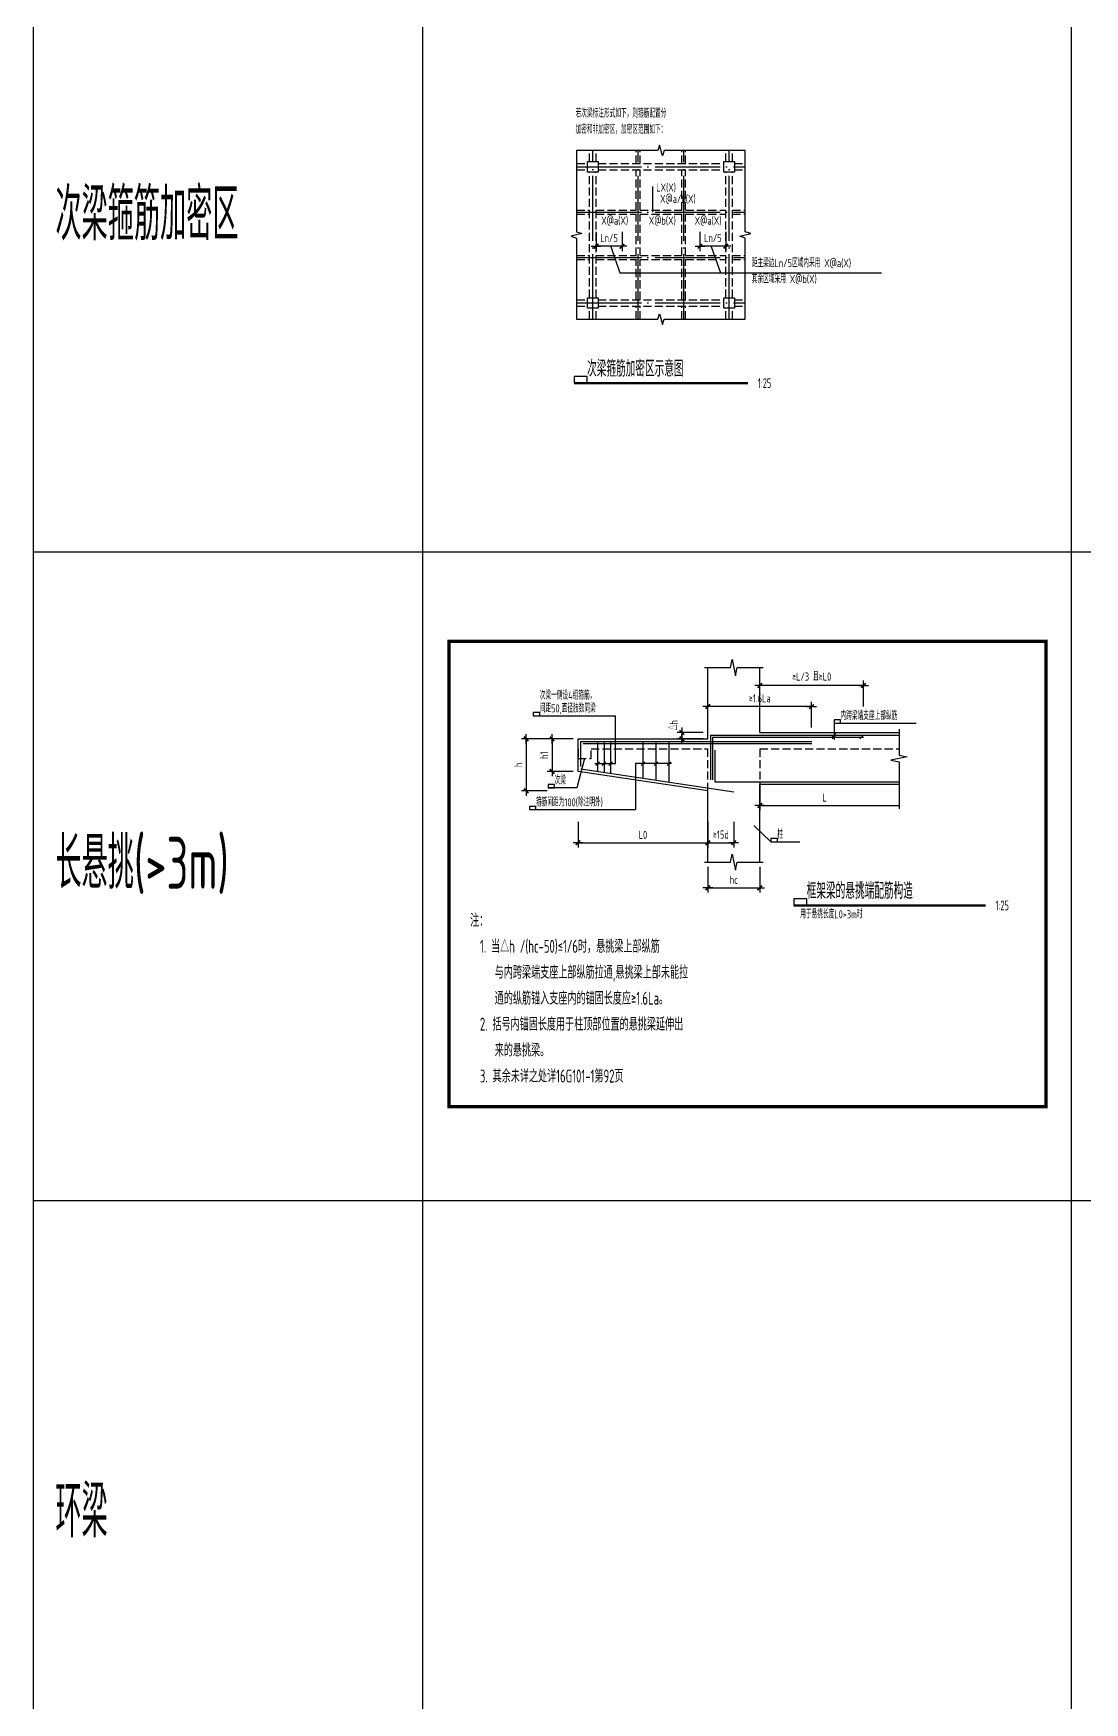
# Model space of a CAD drawing. Extents: x -469675 to 2400000, y -476501 to 2085364.
# Drawn here: x 680000 to 688100, y 481129 to 493997 of the extents above; entities that cross this region are included whole.
import ezdxf
from ezdxf.enums import TextEntityAlignment as Align

# ---------------------------------------------------------------- set-up
doc = ezdxf.new("R2010")
doc.units = 0
doc.header["$LTSCALE"] = 1000
doc.header["$MEASUREMENT"] = 0
doc.linetypes.add('DASH', pattern=[0.35, 0.25, -0.1])
doc.linetypes.add('DOTE', pattern=[2.42, 2, -0.2, 0.02, -0.2])
doc.layers.get('0').update_dxf_attribs({"linetype": 'CONTINUOUS', "lineweight": 20})
doc.layers.get('Defpoints').update_dxf_attribs({"linetype": 'CONTINUOUS'})
for name, color, linetype in [('C-DETAIL', 3, 'CONTINUOUS'), ('C-DETAIL_AXIS', 1, 'DOTE'), ('C-DETAIL_DIM', 3, 'CONTINUOUS'), ('C-DETAIL_REIN', 40, 'CONTINUOUS'), ('C-DETAIL_TEXT', 4, 'CONTINUOUS'), ('C-PLAN_TEXT', 3, 'CONTINUOUS')]:
    doc.layers.add(name, color=color, linetype=linetype)
doc.layers.add('C-注释', color=30, linetype='CONTINUOUS', plot=False)
doc.styles.add('DIM_FONT', font='gbxwxt.shx', dxfattribs={"width": 0.7, "bigfont": 'gbhzfs.shx'})
doc.styles.add('GBSTYLE', font='gbxwxt.shx', dxfattribs={"width": 0.7, "bigfont": 'gbhzfs.shx'})
doc.dimstyles.new('XB DIMN25', dxfattribs={"dimscale": 0.25, "dimtxt": 250, "dimasz": 1, "dimexe": 150, "dimexo": 150, "dimgap": 120, "dimtad": 1, "dimdec": 0, "dimzin": 0, "dimdsep": 46, "dimtxsty": 'DIM_FONT', "dimblk": '_dimx', "dimcen": 0.09, "dimclrd": 3, "dimclre": 3, "dimclrt": 7, "dimazin": 0, "dimtfac": 1, "dimtdec": 0, "dimtix": 1, "dimtmove": 2, "dimatfit": 3, "dimldrblk": '_dimx', "dimfxl": 0, "dimtolj": 1, "dimtzin": 0, "dimarcsym": 0})

# ---------------------------------------------------------------- blocks, each defined once
blk = doc.blocks.new('_dimx')
blk.add_line((-150, 0), (150, 0))
at = {"const_width": 50}
blk.add_lwpolyline([(-70, -70), (70, 70)], dxfattribs=at)
blk = doc.blocks.new('*D1160')
at = {"layer": 'C-DETAIL_DIM', "color": 3, "lineweight": -2, "ltscale": 0.25, "transparency": 16777216}
for p, q in [((684336, 492468), (684336, 492318)), ((684536, 492468), (684536, 492318)), ((684336, 492356), (684335, 492356)), ((684536, 492356), (684336, 492356)), ((684536, 492356), (684536, 492356))]:
    blk.add_line(p, q, dxfattribs=at)
at = {"layer": 'Defpoints', "color": 0, "ltscale": 0.25, "transparency": 16777216}
for p in [(684336, 492506), (684536, 492506), (684336, 492356)]:
    blk.add_point(p, dxfattribs=at)
at = {"layer": 'C-DETAIL_DIM', "color": 3, "lineweight": -2, "ltscale": 0.25, "transparency": 16777216, "xscale": 0.25, "yscale": 0.25, "zscale": 0.25}
blk.add_blockref('_dimx', (684336, 492356), dxfattribs=at)
at = {"layer": 'C-DETAIL_DIM', "color": 3, "lineweight": -2, "ltscale": 0.25, "transparency": 16777216, "xscale": 0.25, "yscale": 0.25, "zscale": 0.25, "rotation": 180}
blk.add_blockref('_dimx', (684536, 492356), dxfattribs=at)
at = {"layer": 'C-DETAIL_DIM', "color": 7, "ltscale": 0.25, "transparency": 16777216, "insert": (684436, 492420), "char_height": 62.5, "attachment_point": 5, "style": 'DIM_FONT'}
blk.add_mtext('\\A1;Ln/5', dxfattribs=at)
blk = doc.blocks.new('*D1161')
at = {"layer": 'C-DETAIL_DIM', "color": 3, "lineweight": -2, "ltscale": 0.25, "transparency": 16777216}
for p, q in [((685136, 492468), (685136, 492318)), ((685336, 492468), (685336, 492318)), ((685136, 492356), (685135, 492356)), ((685336, 492356), (685136, 492356)), ((685336, 492356), (685336, 492356))]:
    blk.add_line(p, q, dxfattribs=at)
at = {"layer": 'Defpoints', "color": 0, "ltscale": 0.25, "transparency": 16777216}
for p in [(685136, 492506), (685336, 492506), (685136, 492356)]:
    blk.add_point(p, dxfattribs=at)
at = {"layer": 'C-DETAIL_DIM', "color": 3, "lineweight": -2, "ltscale": 0.25, "transparency": 16777216, "xscale": 0.25, "yscale": 0.25, "zscale": 0.25}
blk.add_blockref('_dimx', (685136, 492356), dxfattribs=at)
at = {"layer": 'C-DETAIL_DIM', "color": 3, "lineweight": -2, "ltscale": 0.25, "transparency": 16777216, "xscale": 0.25, "yscale": 0.25, "zscale": 0.25, "rotation": 180}
blk.add_blockref('_dimx', (685336, 492356), dxfattribs=at)
at = {"layer": 'C-DETAIL_DIM', "color": 7, "ltscale": 0.25, "transparency": 16777216, "insert": (685236, 492420), "char_height": 62.5, "attachment_point": 5, "style": 'DIM_FONT'}
blk.add_mtext('\\A1;Ln/5', dxfattribs=at)
blk = doc.blocks.new('*D1445')
at = {"layer": 'C-DETAIL_DIM', "color": 3, "lineweight": -2, "ltscale": 0.25, "transparency": 16777216}
for p, q in [((685197, 488645), (685197, 488845)), ((685997, 488808), (685197, 488808)), ((685997, 488645), (685997, 488845))]:
    blk.add_line(p, q, dxfattribs=at)
at = {"layer": 'Defpoints', "color": 0, "ltscale": 0.25, "transparency": 16777216}
for p in [(685197, 488808), (685197, 488608), (685997, 488608)]:
    blk.add_point(p, dxfattribs=at)
at = {"layer": 'C-DETAIL_DIM', "color": 3, "lineweight": -2, "ltscale": 0.25, "transparency": 16777216, "xscale": 0.25, "yscale": 0.25, "zscale": 0.25, "rotation": 180}
blk.add_blockref('_dimx', (685197, 488808), dxfattribs=at)
at = {"layer": 'C-DETAIL_DIM', "color": 3, "lineweight": -2, "ltscale": 0.25, "transparency": 16777216, "xscale": 0.25, "yscale": 0.25, "zscale": 0.25}
blk.add_blockref('_dimx', (685997, 488808), dxfattribs=at)
at = {"layer": 'C-DETAIL_DIM', "color": 7, "ltscale": 0.25, "transparency": 16777216, "insert": (685597, 488871), "char_height": 62.5, "attachment_point": 5, "style": 'DIM_FONT'}
blk.add_mtext('\\A1;≥1.6La', dxfattribs=at)
blk = doc.blocks.new('*D1446')
at = {"layer": 'C-DETAIL_DIM', "color": 3, "lineweight": -2, "ltscale": 0.25, "transparency": 16777216}
for p, q in [((685160, 488608), (684960, 488608)), ((684997, 488608), (684997, 488608)), ((684997, 488608), (684997, 488558)), ((685160, 488558), (684960, 488558)), ((684997, 488557), (684997, 488557))]:
    blk.add_line(p, q, dxfattribs=at)
at = {"layer": 'Defpoints', "color": 0, "ltscale": 0.25, "transparency": 16777216}
for p in [(685197, 488608), (684997, 488558), (685197, 488558)]:
    blk.add_point(p, dxfattribs=at)
at = {"layer": 'C-DETAIL_DIM', "color": 3, "lineweight": -2, "ltscale": 0.25, "transparency": 16777216, "xscale": 0.25, "yscale": 0.25, "zscale": 0.25}
for p, rotation in [((684997, 488608), 270), ((684997, 488558), 90)]:
    blk.add_blockref('_dimx', p, dxfattribs=dict(at, rotation=rotation))
at = {"layer": 'C-DETAIL_DIM', "color": 7, "ltscale": 0.25, "transparency": 16777216, "insert": (684934, 488664), "char_height": 62.5, "attachment_point": 5, "rotation": 90, "style": 'DIM_FONT'}
blk.add_mtext('\\A1;△h', dxfattribs=at)
blk = doc.blocks.new('*D1447')
at = {"layer": 'C-DETAIL_DIM', "color": 3, "lineweight": -2, "ltscale": 0.25, "transparency": 16777216}
for p, q in [((684160, 488558), (683960, 488558)), ((683997, 488557), (683997, 488308)), ((684160, 488308), (683960, 488308))]:
    blk.add_line(p, q, dxfattribs=at)
at = {"layer": 'Defpoints', "color": 0, "ltscale": 0.25, "transparency": 16777216}
for p in [(684197, 488558), (683997, 488308), (684197, 488308)]:
    blk.add_point(p, dxfattribs=at)
at = {"layer": 'C-DETAIL_DIM', "color": 3, "lineweight": -2, "ltscale": 0.25, "transparency": 16777216, "xscale": 0.25, "yscale": 0.25, "zscale": 0.25}
for p, rotation in [((683997, 488558), 90), ((683997, 488308), 270)]:
    blk.add_blockref('_dimx', p, dxfattribs=dict(at, rotation=rotation))
at = {"layer": 'C-DETAIL_DIM', "color": 7, "ltscale": 0.25, "transparency": 16777216, "insert": (683936, 488433), "char_height": 62.5, "attachment_point": 5, "rotation": 90, "style": 'DIM_FONT'}
blk.add_mtext('\\A1;h1', dxfattribs=at)
blk = doc.blocks.new('*D1448')
at = {"layer": 'C-DETAIL_DIM', "color": 3, "lineweight": -2, "ltscale": 0.25, "transparency": 16777216}
for p, q in [((683960, 488558), (683760, 488558)), ((683797, 488557), (683797, 488158)), ((683960, 488158), (683760, 488158))]:
    blk.add_line(p, q, dxfattribs=at)
at = {"layer": 'Defpoints', "color": 0, "ltscale": 0.25, "transparency": 16777216}
for p in [(683997, 488558), (683797, 488158), (683997, 488158)]:
    blk.add_point(p, dxfattribs=at)
at = {"layer": 'C-DETAIL_DIM', "color": 3, "lineweight": -2, "ltscale": 0.25, "transparency": 16777216, "xscale": 0.25, "yscale": 0.25, "zscale": 0.25}
for p, rotation in [((683797, 488558), 90), ((683797, 488158), 270)]:
    blk.add_blockref('_dimx', p, dxfattribs=dict(at, rotation=rotation))
at = {"layer": 'C-DETAIL_DIM', "color": 7, "ltscale": 0.25, "transparency": 16777216, "insert": (683736, 488358), "char_height": 62.5, "attachment_point": 5, "rotation": 90, "style": 'DIM_FONT'}
blk.add_mtext('\\A1;h', dxfattribs=at)
blk = doc.blocks.new('*D1449')
at = {"layer": 'C-DETAIL_DIM', "color": 3, "lineweight": -2, "ltscale": 0.25, "transparency": 16777216}
for p, q in [((684197, 487920), (684197, 487720)), ((685197, 487920), (685197, 487720)), ((684197, 487758), (685197, 487758))]:
    blk.add_line(p, q, dxfattribs=at)
at = {"layer": 'Defpoints', "color": 0, "ltscale": 0.25, "transparency": 16777216}
for p in [(684197, 487958), (685197, 487958), (685197, 487758)]:
    blk.add_point(p, dxfattribs=at)
at = {"layer": 'C-DETAIL_DIM', "color": 3, "lineweight": -2, "ltscale": 0.25, "transparency": 16777216, "xscale": 0.25, "yscale": 0.25, "zscale": 0.25, "rotation": 180}
blk.add_blockref('_dimx', (684197, 487758), dxfattribs=at)
at = {"layer": 'C-DETAIL_DIM', "color": 3, "lineweight": -2, "ltscale": 0.25, "transparency": 16777216, "xscale": 0.25, "yscale": 0.25, "zscale": 0.25}
blk.add_blockref('_dimx', (685197, 487758), dxfattribs=at)
at = {"layer": 'C-DETAIL_DIM', "color": 7, "ltscale": 0.25, "transparency": 16777216, "insert": (684697, 487819), "char_height": 62.5, "attachment_point": 5, "style": 'DIM_FONT'}
blk.add_mtext('\\A1;L0', dxfattribs=at)
blk = doc.blocks.new('*D1450')
at = {"layer": 'C-DETAIL_DIM', "color": 3, "lineweight": -2, "ltscale": 0.25, "transparency": 16777216}
for p, q in [((685197, 487920), (685197, 487720)), ((685397, 487920), (685397, 487720)), ((685197, 487758), (685197, 487758)), ((685197, 487758), (685397, 487758)), ((685397, 487758), (685398, 487758))]:
    blk.add_line(p, q, dxfattribs=at)
at = {"layer": 'Defpoints', "color": 0, "ltscale": 0.25, "transparency": 16777216}
for p in [(685197, 487958), (685397, 487958), (685397, 487758)]:
    blk.add_point(p, dxfattribs=at)
at = {"layer": 'C-DETAIL_DIM', "color": 3, "lineweight": -2, "ltscale": 0.25, "transparency": 16777216, "xscale": 0.25, "yscale": 0.25, "zscale": 0.25}
blk.add_blockref('_dimx', (685197, 487758), dxfattribs=at)
at = {"layer": 'C-DETAIL_DIM', "color": 3, "lineweight": -2, "ltscale": 0.25, "transparency": 16777216, "xscale": 0.25, "yscale": 0.25, "zscale": 0.25, "rotation": 180}
blk.add_blockref('_dimx', (685397, 487758), dxfattribs=at)
at = {"layer": 'C-DETAIL_DIM', "color": 7, "ltscale": 0.25, "transparency": 16777216, "insert": (685297, 487821), "char_height": 62.5, "attachment_point": 5, "style": 'DIM_FONT'}
blk.add_mtext('\\A1;≥15d', dxfattribs=at)
blk = doc.blocks.new('*D1451')
at = {"layer": 'C-DETAIL_DIM', "color": 3, "lineweight": -2, "ltscale": 0.25, "transparency": 16777216}
for p, q in [((685597, 488808), (685597, 489008)), ((686397, 488808), (686397, 489008)), ((686397, 488970), (685597, 488970))]:
    blk.add_line(p, q, dxfattribs=at)
at = {"layer": 'Defpoints', "color": 0, "ltscale": 0.25, "transparency": 16777216}
for p in [(685597, 488970), (685597, 488770), (686397, 488770)]:
    blk.add_point(p, dxfattribs=at)
at = {"layer": 'C-DETAIL_DIM', "color": 3, "lineweight": -2, "ltscale": 0.25, "transparency": 16777216, "xscale": 0.25, "yscale": 0.25, "zscale": 0.25, "rotation": 180}
blk.add_blockref('_dimx', (685597, 488970), dxfattribs=at)
at = {"layer": 'C-DETAIL_DIM', "color": 3, "lineweight": -2, "ltscale": 0.25, "transparency": 16777216, "xscale": 0.25, "yscale": 0.25, "zscale": 0.25}
blk.add_blockref('_dimx', (686397, 488970), dxfattribs=at)
at = {"layer": 'C-DETAIL_DIM', "color": 7, "ltscale": 0.25, "transparency": 16777216, "insert": (685997, 489039), "char_height": 62.5, "attachment_point": 5, "style": 'DIM_FONT'}
blk.add_mtext('\\A1;≥L/3 且≥L0', dxfattribs=at)
blk = doc.blocks.new('*D1452')
at = {"layer": 'C-DETAIL_DIM', "color": 3, "lineweight": -2, "ltscale": 0.25, "transparency": 16777216}
for p, q in [((685197, 487573), (685197, 487373)), ((685597, 487573), (685597, 487373)), ((685197, 487410), (685597, 487410))]:
    blk.add_line(p, q, dxfattribs=at)
at = {"layer": 'Defpoints', "color": 0, "ltscale": 0.25, "transparency": 16777216}
for p in [(685197, 487610), (685597, 487610), (685597, 487410)]:
    blk.add_point(p, dxfattribs=at)
at = {"layer": 'C-DETAIL_DIM', "color": 3, "lineweight": -2, "ltscale": 0.25, "transparency": 16777216, "xscale": 0.25, "yscale": 0.25, "zscale": 0.25, "rotation": 180}
blk.add_blockref('_dimx', (685197, 487410), dxfattribs=at)
at = {"layer": 'C-DETAIL_DIM', "color": 3, "lineweight": -2, "ltscale": 0.25, "transparency": 16777216, "xscale": 0.25, "yscale": 0.25, "zscale": 0.25}
blk.add_blockref('_dimx', (685597, 487410), dxfattribs=at)
at = {"layer": 'C-DETAIL_DIM', "color": 7, "ltscale": 0.25, "transparency": 16777216, "insert": (685397, 487472), "char_height": 62.5, "attachment_point": 5, "style": 'DIM_FONT'}
blk.add_mtext('\\A1;hc', dxfattribs=at)

msp = doc.modelspace()

# ---------------------------------------------------------------- linework, layer by layer
at = {"ltscale": 0.25, "const_width": 25}
msp.add_lwpolyline([(683202.6481, 489310.6972), (687802.6481, 489310.6972), (687802.6481, 485723.1972), (683202.6481, 485723.1972)], close=True, dxfattribs=at)
at = {"layer": 'C-DETAIL', "linetype": 'DASH', "ltscale": 0.25}
for p, q in [((684185.9237, 492994.0166), (684270.2987, 492994.0166)), ((684285.9237, 493009.6416), (684285.9237, 493094.0166)), ((684335.9237, 493009.6416), (684335.9237, 493094.0166)), ((684351.5487, 492994.0166), (685320.2987, 492994.0166)), ((684645.9237, 492994.0166), (684645.9237, 493094.0166)), ((684675.9237, 492994.0166), (684675.9237, 493094.0166)), ((684995.9237, 492994.0166), (684995.9237, 493094.0166)), ((685025.9237, 492994.0166), (685025.9237, 493094.0166)), ((685335.9237, 493009.6416), (685335.9237, 493094.0166)), ((685385.9237, 493009.6416), (685385.9237, 493094.0166)), ((685401.5487, 492994.0166), (685485.9237, 492994.0166)), ((684185.9237, 492944.0166), (684270.2987, 492944.0166)), ((684285.9237, 491959.6416), (684285.9237, 492928.3916)), ((684335.9237, 491959.6416), (684335.9237, 492928.3916)), ((684351.5487, 492944.0166), (685320.2987, 492944.0166)), ((684645.9237, 492634.0166), (684645.9237, 492944.0166)), ((684675.9237, 492634.0166), (684675.9237, 492944.0166)), ((684995.9237, 492634.0166), (684995.9237, 492944.0166)), ((685025.9237, 492634.0166), (685025.9237, 492944.0166)), ((685335.9237, 491959.6416), (685335.9237, 492928.3916)), ((685385.9237, 491959.6416), (685385.9237, 492928.3916)), ((685401.5487, 492944.0166), (685485.9237, 492944.0166)), ((684185.9237, 492634.0166), (684285.9237, 492634.0166)), ((684185.9237, 492604.0166), (684285.9237, 492604.0166)), ((684335.9237, 492634.0166), (684645.9237, 492634.0166)), ((684335.9237, 492604.0166), (684645.9237, 492604.0166)), ((684645.9237, 492284.0166), (684645.9237, 492604.0166)), ((684675.9237, 492634.0166), (684995.9237, 492634.0166)), ((684675.9237, 492604.0166), (684995.9237, 492604.0166)), ((684675.9237, 492284.0166), (684675.9237, 492604.0166)), ((684995.9237, 492284.0166), (684995.9237, 492604.0166)), ((685025.9237, 492634.0166), (685335.9237, 492634.0166)), ((685025.9237, 492604.0166), (685335.9237, 492604.0166)), ((685025.9237, 492284.0166), (685025.9237, 492604.0166)), ((685385.9237, 492634.0166), (685485.9237, 492634.0166)), ((685385.9237, 492604.0166), (685485.9237, 492604.0166)), ((684185.9237, 492284.0166), (684285.9237, 492284.0166)), ((684185.9237, 492254.0166), (684285.9237, 492254.0166)), ((684335.9237, 492284.0166), (684645.9237, 492284.0166)), ((684335.9237, 492254.0166), (684645.9237, 492254.0166)), ((684645.9237, 491944.0166), (684645.9237, 492254.0166)), ((684675.9237, 492284.0166), (684995.9237, 492284.0166)), ((684675.9237, 492254.0166), (684995.9237, 492254.0166)), ((684675.9237, 491944.0166), (684675.9237, 492254.0166)), ((684995.9237, 491944.0166), (684995.9237, 492254.0166)), ((685025.9237, 492284.0166), (685335.9237, 492284.0166)), ((685025.9237, 492254.0166), (685335.9237, 492254.0166)), ((685025.9237, 491944.0166), (685025.9237, 492254.0166)), ((685385.9237, 492284.0166), (685485.9237, 492284.0166)), ((685385.9237, 492254.0166), (685485.9237, 492254.0166)), ((684185.9237, 491944.0166), (684270.2987, 491944.0166)), ((684185.9237, 491894.0166), (684270.2987, 491894.0166)), ((684285.9237, 491794.0166), (684285.9237, 491878.3916)), ((684335.9237, 491794.0166), (684335.9237, 491878.3916)), ((684351.5487, 491944.0166), (685320.2987, 491944.0166)), ((684351.5487, 491894.0166), (685320.2987, 491894.0166)), ((684645.9237, 491794.0166), (684645.9237, 491894.0166)), ((684675.9237, 491794.0166), (684675.9237, 491894.0166)), ((684995.9237, 491794.0166), (684995.9237, 491894.0166)), ((685025.9237, 491794.0166), (685025.9237, 491894.0166)), ((685335.9237, 491794.0166), (685335.9237, 491878.3916)), ((685385.9237, 491794.0166), (685385.9237, 491878.3916)), ((685401.5487, 491944.0166), (685485.9237, 491944.0166)), ((685401.5487, 491894.0166), (685485.9237, 491894.0166)), ((684297.1931, 488482.6553), (685197.1931, 488482.6553)), ((685197.1931, 488157.6553), (685197.1931, 488482.6553)), ((685597.1931, 488482.6553), (686670.9564, 488482.6553)), ((685597.1931, 488482.6553), (685597.1931, 488207.6553))]:
    msp.add_line(p, q, dxfattribs=at)
at = {"layer": 'C-DETAIL', "ltscale": 0.25}
for p, q in [((685597.1931, 488607.6553), (685597.1931, 489107.6553)), ((685597.1931, 487607.6553), (685597.1931, 488207.6553))]:
    msp.add_line(p, q, dxfattribs=at)
at = {"layer": 'C-DETAIL', "color": 2, "ltscale": 0.25}
for points in [[(684270.2987, 493009.6416), (684351.5487, 493009.6416), (684351.5487, 492928.3916), (684270.2987, 492928.3916)], [(685320.2987, 493009.6416), (685401.5487, 493009.6416), (685401.5487, 492928.3916), (685320.2987, 492928.3916)], [(684270.2987, 491959.6416), (684351.5487, 491959.6416), (684351.5487, 491878.3916), (684270.2987, 491878.3916)], [(685320.2987, 491959.6416), (685401.5487, 491959.6416), (685401.5487, 491878.3916), (685320.2987, 491878.3916)]]:
    msp.add_lwpolyline(points, close=True, dxfattribs=at)
at = {"layer": 'C-DETAIL', "ltscale": 0.25, "const_width": 17.5, "flags": 128}
for points in [[(685507.6917, 491300.9071), (684166.4969, 491300.9071)], [(687338.8388, 487274.6742), (685858.8637, 487274.6742)]]:
    msp.add_lwpolyline(points, dxfattribs=at)
at = {"layer": 'C-DETAIL', "color": 1, "ltscale": 0.25}
for points in [[(685172.1931, 489107.6553), (685372.1931, 489107.6553), (685384.6931, 489170.1553), (685409.6931, 489045.1553), (685422.1931, 489107.6553), (685622.1931, 489107.6553)], [(686670.9564, 488632.6553), (686670.9564, 488432.6553), (686733.4564, 488420.1553), (686608.4564, 488395.1553), (686670.9564, 488382.6553), (686670.9564, 488020.1553)], [(685172.1931, 487607.6553), (685372.1931, 487607.6553), (685384.6931, 487670.1553), (685409.6931, 487545.1553), (685422.1931, 487607.6553), (685622.1931, 487607.6553)]]:
    msp.add_lwpolyline(points, dxfattribs=at)
at = {"layer": 'C-DETAIL', "ltscale": 0.25}
for points in [[(685197.1931, 488557.6553), (685197.1931, 489107.6553)], [(685597.1931, 488607.6553), (686670.9564, 488607.6553)], [(685197.1931, 488157.6553), (684197.1931, 488307.6553), (684197.1931, 488557.6553), (685197.1931, 488557.6553)], [(685197.1931, 487607.6553), (685197.1931, 488157.6553)], [(686670.9564, 488207.6553), (685597.1931, 488207.6553)]]:
    msp.add_lwpolyline(points, dxfattribs=at)
at = {"layer": 'C-DETAIL', "linetype": 'DASH', "ltscale": 0.25}
msp.add_lwpolyline([(684197.1931, 488482.6553), (684197.1931, 488407.6553), (684297.1931, 488407.6553), (684297.1931, 488482.6553)], dxfattribs=at)
at = {"layer": 'C-DETAIL_AXIS', "ltscale": 0.25}
for p, q in [((684310.9237, 491794.0166), (684310.9237, 493094.0166)), ((684310.9237, 491794.0166), (684310.9237, 493094.0166)), ((684660.9237, 491794.0166), (684660.9237, 493094.0166)), ((685010.9237, 491794.0166), (685010.9237, 493094.0166)), ((685360.9237, 491794.0166), (685360.9237, 493094.0166)), ((684185.9237, 492969.0166), (685485.9237, 492969.0166)), ((684185.9237, 492969.0166), (685485.9237, 492969.0166)), ((684185.9237, 492619.0166), (685485.9237, 492619.0166)), ((684185.9237, 492269.0166), (685485.9237, 492269.0166)), ((684185.9237, 491919.0166), (685485.9237, 491919.0166)), ((684185.9237, 491919.0166), (685485.9237, 491919.0166))]:
    msp.add_line(p, q, dxfattribs=at)
at = {"layer": 'C-DETAIL_DIM', "color": 3, "ltscale": 0.25}
for p, q in [((685597.1931, 488207.6553), (685597.1931, 488007.6553)), ((685597.4431, 488045.1553), (686670.9564, 488045.1553))]:
    msp.add_line(p, q, dxfattribs=at)
at = {"layer": 'C-DETAIL_DIM', "ltscale": 0.25}
msp.add_lwpolyline([(685485.9237, 491794.0166), (685485.9237, 492419.6416), (685444.6737, 492432.7666), (685527.1737, 492455.2666), (685485.9237, 492468.3916), (685485.9237, 493094.0166), (684860.2987, 493094.0166), (684847.1737, 493052.7666), (684824.6737, 493135.2666), (684811.5487, 493094.0166), (684185.9237, 493094.0166), (684185.9237, 492468.3916), (684227.1737, 492455.2666), (684144.6737, 492432.7666), (684185.9237, 492419.6416), (684185.9237, 491794.0166), (684811.5487, 491794.0166), (684824.6737, 491835.2666), (684847.1737, 491752.7666), (684860.2987, 491794.0166), (685485.9237, 491794.0166)], close=True, dxfattribs=at)
at = {"layer": 'C-DETAIL_REIN', "ltscale": 0.25}
for p, q in [((684217.1931, 488537.6766), (685997.1931, 488537.5533)), ((684217.1931, 488344.879), (684217.1931, 488537.6766)), ((684237.1931, 488522.6752), (685997.1921, 488522.5533)), ((684347.1931, 488537.683), (684347.1931, 488305.379)), ((684397.1931, 488537.683), (684397.1931, 488297.879)), ((684447.1931, 488537.683), (684447.1931, 488290.379)), ((684697.1931, 488537.6553), (684697.1931, 488252.879)), ((684797.1931, 488537.6553), (684797.1931, 488237.879)), ((684897.1931, 488537.6553), (684897.1931, 488222.879)), ((685217.1931, 488587.6553), (686670.9564, 488587.6553)), ((685217.1931, 488587.6553), (685217.1931, 488242.6553)), ((685232.1931, 488572.6553), (686397.1931, 488572.6553)), ((685232.1931, 488572.6553), (685232.1931, 488242.6553)), ((686397.1931, 488587.6553), (686368.9089, 488559.371)), ((685252.1931, 488472.6553), (685252.1931, 488227.6553)), ((685397.1931, 488147.879), (684217.1931, 488324.879)), ((685252.1931, 488227.6553), (686670.9564, 488227.6553))]:
    msp.add_line(p, q, dxfattribs=at)
at = {"layer": 'C-DETAIL_TEXT', "ltscale": 0.25}
for p, q in [((684774.3468, 492619.0166), (684774.3468, 492816.5166)), ((684448.4237, 492355.5421), (684519.8463, 492151.5049)), ((685223.4237, 492355.5421), (685294.8463, 492151.5049)), ((684519.8463, 492151.5049), (686536.261, 492151.5049)), ((683851.8538, 488737.2102), (684485.205, 488737.2102)), ((684485.205, 488368.5076), (684485.205, 488737.2102)), ((686169.4976, 488680.2164), (686802.8489, 488680.2164)), ((686169.4976, 488680.2164), (686169.4976, 488552.6553)), ((686183.6398, 488601.7974), (686155.3555, 488573.5131)), ((686183.6398, 488586.7974), (686155.3555, 488558.5131)), ((684327.1931, 488368.5076), (684485.205, 488368.5076)), ((684361.3353, 488382.6497), (684333.051, 488354.3655)), ((684411.3353, 488382.6497), (684383.051, 488354.3655)), ((684461.3353, 488382.6497), (684433.051, 488354.3655)), ((684917.1931, 488368.5076), (684640.398, 488368.5076)), ((684640.398, 488368.5076), (684640.398, 488013.2427)), ((684711.3353, 488382.6497), (684683.051, 488354.3655)), ((684811.3353, 488382.6497), (684783.051, 488354.3655)), ((684911.3353, 488382.6497), (684883.051, 488354.3655)), ((683822.9285, 488013.2427), (684640.398, 488013.2427))]:
    msp.add_line(p, q, dxfattribs=at)
at = {"layer": 'C-DETAIL_TEXT', "ltscale": 0.25, "flags": 128}
for points in [[(684247.1931, 488407.6553), (684188.3874, 488181.9158), (683966.0552, 488181.9158)], [(685550.2803, 487891.8745), (685682.9183, 487764.7021), (685905.2505, 487764.7021)]]:
    msp.add_lwpolyline(points, dxfattribs=at)
at = {"layer": 'C-注释', "ltscale": 0.25}
for p, q in [((683000, 465000), (683000, 500000)), ((688000, 465000), (688000, 500000)), ((680000, 490000), (708000, 490000)), ((680000, 485000), (708000, 485000))]:
    msp.add_line(p, q, dxfattribs=at)
msp.add_lwpolyline([(680000, 500000), (708000, 500000), (708000, 465000), (680000, 465000)], close=True, dxfattribs=at)
at = {"layer": 'C-注释'}
for points in [[(684266.4969, 491350.9071), (684166.4969, 491350.9071), (684166.4969, 491300.9071), (684266.4969, 491300.9071)], [(683901.8538, 488762.2102), (683851.8538, 488762.2102), (683851.8538, 488737.2102), (683901.8538, 488737.2102)], [(686219.4976, 488705.2164), (686169.4976, 488705.2164), (686169.4976, 488680.2164), (686219.4976, 488680.2164)], [(684016.0552, 488206.9158), (683966.0552, 488206.9158), (683966.0552, 488181.9158), (684016.0552, 488181.9158)], [(683872.9285, 488038.2427), (683822.9285, 488038.2427), (683822.9285, 488013.2427), (683872.9285, 488013.2427)], [(685732.9183, 487789.7021), (685682.9183, 487789.7021), (685682.9183, 487764.7021), (685732.9183, 487764.7021)], [(685958.8637, 487324.6742), (685858.8637, 487324.6742), (685858.8637, 487274.6742), (685958.8637, 487274.6742)]]:
    msp.add_lwpolyline(points, close=True, dxfattribs=at)

# ---------------------------------------------------------------- block references
at = {"layer": 'C-DETAIL_DIM', "color": 3, "ltscale": 0.25, "xscale": 0.25, "yscale": 0.25, "zscale": 0.25, "rotation": 180}
msp.add_blockref('_dimx', (685597.1931, 488045.1553), dxfattribs=at)

# ---------------------------------------------------------------- texts
at = {"layer": 'C-DETAIL', "color": 30, "ltscale": 0.25, "style": 'GBSTYLE', "width": 0.7}
for s, p in [('次梁箍筋加密区示意图', (684266.4969, 491350.9071)), ('框架梁的悬挑端配筋构造', (685958.8637, 487324.6742))]:
    msp.add_text(s, height=125, rotation=0.00000003, dxfattribs=at).set_placement(p)
at = {"layer": 'C-DETAIL', "ltscale": 0.25, "style": 'GBSTYLE', "width": 0.7}
for p in [(685582.6917, 491263.4071), (687413.8388, 487237.1742)]:
    msp.add_text('1:25', height=75, rotation=359.99999987, dxfattribs=at).set_placement(p)
at = {"layer": 'C-DETAIL_DIM', "color": 7, "ltscale": 0.25, "insert": (686097.1931, 488106.4053), "char_height": 62.5, "attachment_point": 5, "style": 'DIM_FONT'}
msp.add_mtext('\\A1;L', dxfattribs=at)
at = {"layer": 'C-DETAIL_TEXT', "ltscale": 0.25, "style": 'GBSTYLE', "width": 0.7}
for s, rotation, p in [('若次梁标注形式如下，则箍筋配置分', 359.99999995, (684177.8041, 493330.0711)), ('加密和非加密区，加密区范围如下：', 359.99999995, (684177.8041, 493205.0711)), ('LX(X)', 359.99999995, (684799.3468, 492759.0166)), ('%%160X@a/b(X)', 359.99999995, (684799.3468, 492671.5166)), ('%%160X@a(X)', 359.99999995, (684346.4625, 492504.0166)), ('%%160X@b(X)', 359.99999995, (684712.0587, 492504.0166)), ('%%160X@a(X)', 359.99999995, (685066.1697, 492504.0166)), ('距主梁边Ln/5区域内采用%%160X@a(X)', 359.99999995, (685535.9237, 492176.5049)), ('其余区域采用 X@b(X)', 0.00000005, (685535.9237, 492053.5099))]:
    msp.add_text(s, height=62.5, rotation=rotation, dxfattribs=at).set_placement(p, align=Align.BOTTOM_LEFT)
for s, rotation, p in [('次梁一侧设4组箍筋，', 0.00000005, (683901.8538, 488862.2102)), ('间距50,直径肢数同梁', 0.00000005, (683901.8538, 488762.2102)), ('内跨梁端支座上部纵筋', 0.00000005, (686219.4976, 488705.2164)), ('次梁', 0.00000005, (684016.0552, 488206.9158)), ('箍筋间距为100(除注明外)', 0.00000005, (683872.9285, 488038.2427)), ('柱', 0.00000005, (685732.9183, 487789.7021)), ('用于悬挑长度L0>3m时', 359.99999995, (685908.8637, 487175.3634))]:
    msp.add_text(s, height=62.5, rotation=rotation, dxfattribs=at).set_placement(p)
at = {"layer": 'C-PLAN_TEXT', "ltscale": 0.5, "style": 'GBSTYLE', "width": 0.7}
for s, p in [('注：', (683365.1342, 487109.2575)), ('  1. 当△h /(hc-50)≤1/6时，悬挑梁上部纵筋', (683365.1008, 486909.2575)), ('     与内跨梁端支座上部纵筋拉通,悬挑梁上部未能拉', (683365.0675, 486709.2575)), ('     通的纵筋锚入支座内的锚固长度应≥1.6La。', (683365.0342, 486509.2576)), ('  2. 括号内锚固长度用于柱顶部位置的悬挑梁延伸出', (683365.0008, 486309.2576)), ('     来的悬挑梁。', (683364.9675, 486109.2576)), ('  3. 其余未详之处详16G101-1第92页', (683364.9342, 485909.2576))]:
    msp.add_text(s, height=100, dxfattribs=at).set_placement(p)
at = {"layer": 'C-注释', "ltscale": 0.25, "style": 'GBSTYLE', "width": 0.7}
for s, p in [('次梁箍筋加密区', (680169.491, 492402.7031)), ('长悬挑(>3m)', (680169.491, 487402.7031)), ('环梁', (680169.491, 482402.7031))]:
    msp.add_text(s, height=400, rotation=0.00000003, dxfattribs=at).set_placement(p)

# ---------------------------------------------------------------- dimensions: what is measured, and where the dimension line sits
at = {"layer": 'C-DETAIL_DIM', "ltscale": 0.25}
for base, p1, p2, angle, text, picture, middle in [((684335.9237, 492355.5421), (684535.9237, 492505.5421), (684335.9237, 492505.5421), 180, 'Ln/5', '*D1160', (684435.9237, 492419.7683)), ((685135.9237, 492355.5421), (685335.9237, 492505.5421), (685135.9237, 492505.5421), 180, 'Ln/5', '*D1161', (685235.9237, 492419.7683)), ((685597.1931, 488970.1553), (686397.1931, 488770.1553), (685597.1931, 488770.1553), 180, '≥L/3 且≥L0', '*D1451', (685997.1931, 489038.9711)), ((685197.1931, 488807.6553), (685997.1931, 488607.6553), (685197.1931, 488607.6553), 180, '≥1.6La', '*D1445', (685597.1931, 488870.55)), ((683797.1931, 488157.6553), (683997.1931, 488557.6553), (683997.1931, 488157.6553), 270, 'h', '*D1448', (683735.9431, 488357.6553)), ((683997.1931, 488307.6553), (684197.1931, 488557.6553), (684197.1931, 488307.6553), 270, 'h1', '*D1447', (683935.9431, 488432.6553))]:
    dim = msp.add_linear_dim(base=base, p1=p1, p2=p2, angle=angle, text=text, dimstyle='XB DIMN25', dxfattribs=at)
    dim.commit()
    dim.dimension.update_dxf_attribs({"geometry": picture, "text_midpoint": middle})
dim = msp.add_linear_dim(base=(684997.1931, 488557.6553), p1=(685197.1931, 488607.6553), p2=(685197.1931, 488557.6553), angle=270, text='△h', dimstyle='XB DIMN25', dxfattribs=at)
dim.commit()
dim.dimension.update_dxf_attribs({"geometry": '*D1446', "text_midpoint": (684933.9695, 488664.2135), "dimtype": 160})
for base, p1, p2, text, picture, middle in [((685197.1931, 487757.6553), (684197.1931, 487957.6553), (685197.1931, 487957.6553), 'L0', '*D1449', (684697.1931, 487818.9053)), ((685397.1931, 487757.6553), (685197.1931, 487957.6553), (685397.1931, 487957.6553), '≥15d', '*D1450', (685297.1931, 487820.55)), ((685597.1931, 487410.3623), (685197.1931, 487610.3623), (685597.1931, 487610.3623), 'hc', '*D1452', (685397.1931, 487471.6123))]:
    dim = msp.add_linear_dim(base=base, p1=p1, p2=p2, text=text, dimstyle='XB DIMN25', dxfattribs=at)
    dim.commit()
    dim.dimension.update_dxf_attribs({"geometry": picture, "text_midpoint": middle})

doc.saveas('drawing.dxf')
